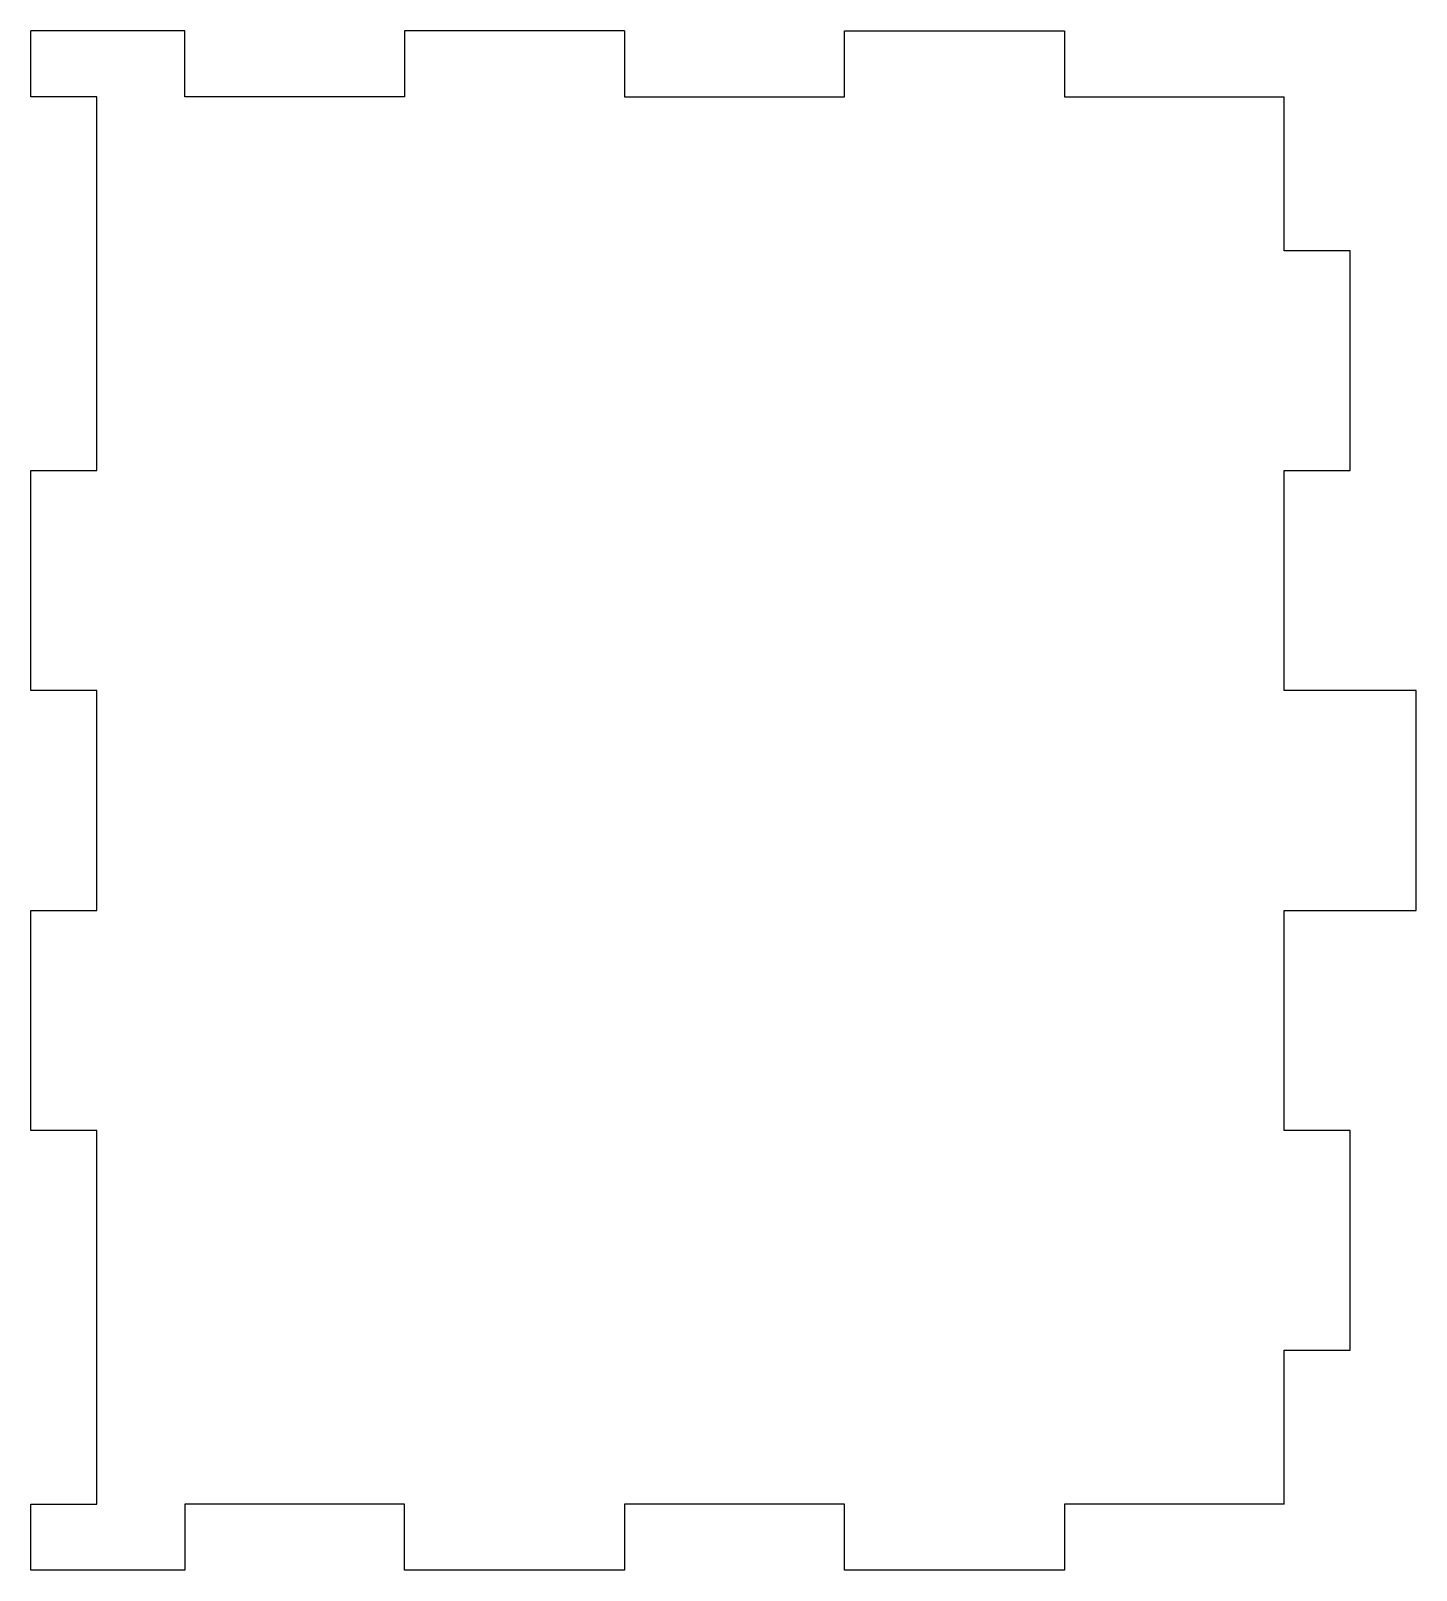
# Model space of a CAD drawing. Extents: x -60 to 3, y 0 to 70.
import ezdxf

# ---------------------------------------------------------------- set-up
doc = ezdxf.new("R2010")
doc.units = 0
doc.layers.add('Shape2DView', color=7, linetype='CONTINUOUS')

msp = doc.modelspace()

# ---------------------------------------------------------------- linework, layer by layer
at = {"layer": 'Shape2DView'}
for p, q in [((-53, 70), (-60, 70)), ((-60, 67), (-60, 70)), ((-53, 67), (-53, 70)), ((-33, 70), (-43, 70)), ((-43, 70), (-43, 67)), ((-33, 70), (-33, 67)), ((-23, 70), (-13, 70)), ((-23, 67), (-23, 70)), ((-13, 70), (-13, 67)), ((-57, 67), (-60, 67)), ((-57, 50), (-57, 67)), ((-43, 67), (-53, 67)), ((-33, 67), (-23, 67)), ((-13, 67), (-3, 67)), ((-3, 60), (-3, 67)), ((0, 60), (-3, 60)), ((0, 50), (0, 60)), ((-60, 50), (-57, 50)), ((-60, 40), (-60, 50)), ((-3, 40), (-3, 50)), ((-3, 50), (0, 50)), ((-57, 40), (-60, 40)), ((-57, 30), (-57, 40)), ((3, 40), (-3, 40)), ((3, 30), (3, 40)), ((-60, 30), (-57, 30)), ((-60, 20), (-60, 30)), ((-3, 20), (-3, 30)), ((-3, 30), (3, 30)), ((-57, 20), (-60, 20)), ((-57, 3), (-57, 20)), ((0, 20), (-3, 20)), ((0, 10), (0, 20)), ((-3, 3), (-3, 10)), ((-3, 10), (0, 10)), ((-60, 3), (-57, 3)), ((-60, 0), (-60, 3)), ((-53, 3), (-53, 0)), ((-43, 3), (-53, 3)), ((-43, 0), (-43, 3)), ((-33, 3), (-33, 0)), ((-23, 3), (-33, 3)), ((-23, 0), (-23, 3)), ((-13, 3), (-13, 0)), ((-3, 3), (-13, 3)), ((-53, 0), (-60, 0)), ((-33, 0), (-43, 0)), ((-13, 0), (-23, 0))]:
    msp.add_line(p, q, dxfattribs=at)

doc.saveas('drawing.dxf')
